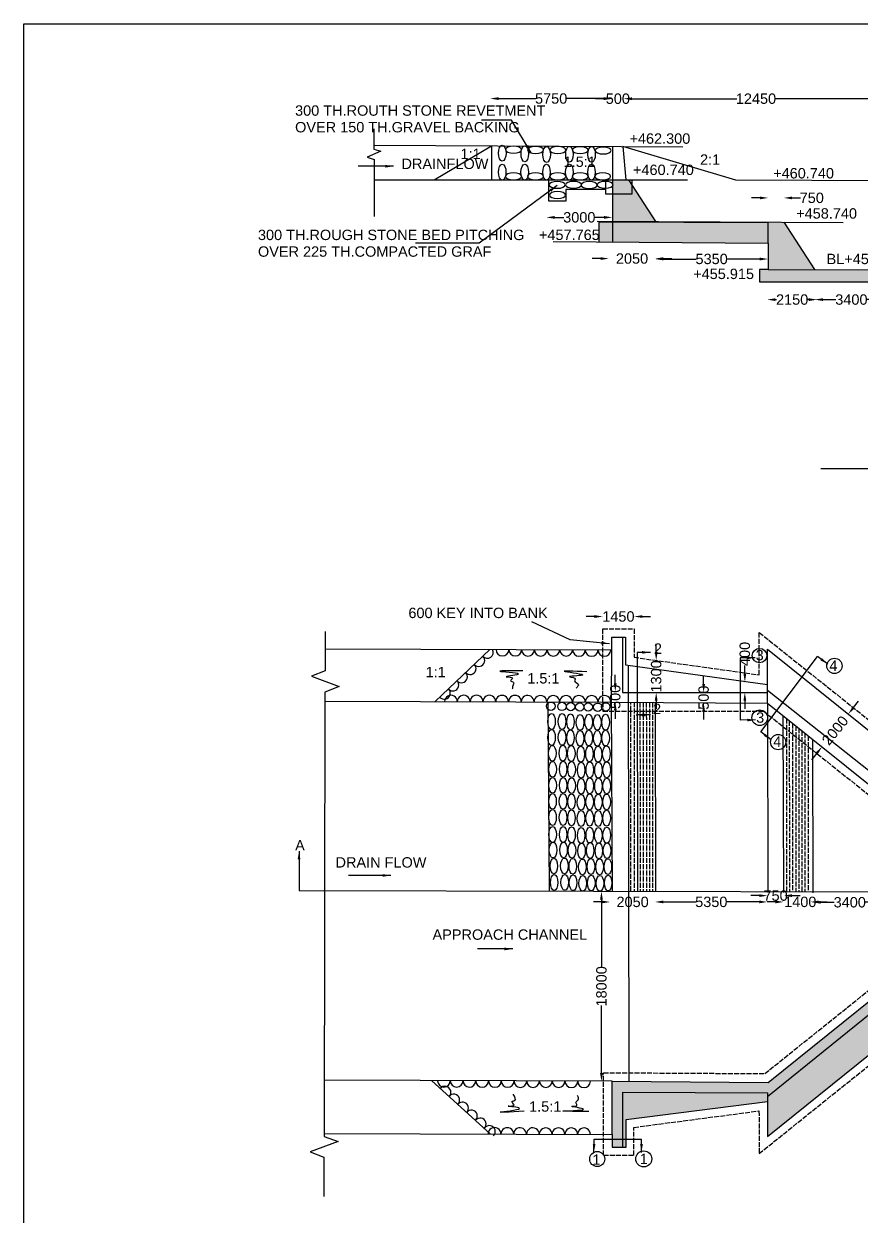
# Model space of a CAD drawing. Header units: millimetres. Extents: x 5124 to 11153714, y 2311 to 37856403.
# Drawn here: x 10987595 to 11027965, y 37798906 to 37856390 of the extents above; entities that cross this region are included whole.
import ezdxf

# ---------------------------------------------------------------- set-up
doc = ezdxf.new("R2010")
doc.units = ezdxf.units.MM
doc.header["$MEASUREMENT"] = 0
doc.linetypes.add('ACAD_ISO02W100', pattern=[15, 12, -3])
doc.layers.add('DIMENSION', color=50, linetype='Continuous')
doc.layers.add('TEXT', color=7, linetype='Continuous')
doc.styles.get("Standard").update_dxf_attribs({"font": 'arial.ttf', "height": 500})
doc.dimstyles.get("Standard").update_dxf_attribs({"dimtxt": 500, "dimasz": 400, "dimexe": 0.18, "dimexo": 0.0625, "dimgap": 0.09, "dimtad": 0, "dimdec": 0, "dimzin": 0, "dimdsep": 46, "dimtxsty": 'Standard', "dimcen": 0.09, "dimse1": 1, "dimse2": 1, "dimadec": 0, "dimazin": 0, "dimtfac": 1, "dimtdec": 0, "dimtofl": 0, "dimtmove": 0, "dimatfit": 3, "dimfxl": 0, "dimtolj": 1, "dimtzin": 0, "dimarcsym": 0})
pattern_1 = [(50, (0, 0), (537.945137, -47.064101), [56.25, -618.75]), (355, (0, 0), (-104.0635, 564.1441), [45, -495]), (100.4514, (44.83, -3.9), (433.882036, 517.0796565), [47.8051425, -525.856584]), (46.1842, (0, 150), (800.430786, -124.139261), [84.375, -928.125]), (96.6356, (66.7, 139.66), (700.997029, 730.588403), [71.707716, -788.78475]), (351.1842, (0, 150), (700.996459, 730.58895), [67.5, -742.5]), (21, (75, 112.5), (447.680289, -301.964168), [56.25, -618.75]), (326, (75, 112.5), (182.486499, 543.862534), [45, -495]), (71.4514, (112.3, 87.34), (630.1669714, 241.8978725), [47.8051425, -525.856584]), (37.5, (0, 0), (9.1198915, 249.6703904), [0, -489, 0, -502.5, 0, -496.875]), (7.5, (0, 0), (197.302153, 295.808784), [0, -286.5, 0, -477.75, 0, -189.375]), (327.5, (-167.25, 0), (400.3668271, -16.9161538), [0, -187.5, 0, -585, 0, -776.25]), (317.5, (-242.25, 0), (437.389627, 75.0787367), [0, -243.75, 0, -388.5, 0, -551.25])]

# ---------------------------------------------------------------- blocks, each defined once
blk = doc.blocks.new('*D4')
at = {"layer": 'Defpoints', "color": 0, "transparency": 16777216}
for p in [(11010083, 37852774), (11015955, 37852787), (11015955, 37852774)]:
    blk.add_point(p, dxfattribs=at)
at = {"layer": 'TEXT', "color": 0, "lineweight": -2, "transparency": 16777216}
for p, q in [((11010483, 37852787), (11012273, 37852787)), ((11015555, 37852787), (11013765, 37852787))]:
    blk.add_line(p, q, dxfattribs=at)
at = {"layer": 'TEXT', "color": 0, "transparency": 16777216}
for points in [[(11010483, 37852853), (11010483, 37852720), (11010083, 37852787)], [(11015555, 37852853), (11015555, 37852720), (11015955, 37852787)]]:
    blk.add_solid(points, dxfattribs=at)
at = {"layer": 'TEXT', "color": 0, "transparency": 16777216, "insert": (11013019, 37852787), "char_height": 500, "attachment_point": 5}
blk.add_mtext('\\A1;5750', dxfattribs=at)
blk = doc.blocks.new('*D5')
at = {"layer": 'Defpoints', "color": 0, "transparency": 16777216}
for p in [(11015955, 37852774), (11016513, 37852779), (11016513, 37852774)]:
    blk.add_point(p, dxfattribs=at)
at = {"layer": 'TEXT', "color": 0, "lineweight": -2, "transparency": 16777216}
for p, q in [((11015555, 37852779), (11015155, 37852779)), ((11016913, 37852779), (11017313, 37852779))]:
    blk.add_line(p, q, dxfattribs=at)
at = {"layer": 'TEXT', "color": 0, "transparency": 16777216}
for points in [[(11015555, 37852846), (11015555, 37852713), (11015955, 37852779)], [(11016913, 37852846), (11016913, 37852713), (11016513, 37852779)]]:
    blk.add_solid(points, dxfattribs=at)
at = {"layer": 'TEXT', "color": 0, "transparency": 16777216, "insert": (11016234, 37852779), "char_height": 500, "attachment_point": 5}
blk.add_mtext('\\A1;500', dxfattribs=at)
blk = doc.blocks.new('*D6')
at = {"layer": 'Defpoints', "color": 0, "transparency": 16777216}
for p in [(11016513, 37852779), (11029275, 37852779), (11029275, 37852779)]:
    blk.add_point(p, dxfattribs=at)
at = {"layer": 'TEXT', "color": 0, "lineweight": -2, "transparency": 16777216}
for p, q in [((11016913, 37852779), (11021977, 37852779)), ((11028875, 37852779), (11023810, 37852779))]:
    blk.add_line(p, q, dxfattribs=at)
at = {"layer": 'TEXT', "color": 0, "transparency": 16777216}
for points in [[(11016913, 37852846), (11016913, 37852713), (11016513, 37852779)], [(11028875, 37852846), (11028875, 37852713), (11029275, 37852779)]]:
    blk.add_solid(points, dxfattribs=at)
at = {"layer": 'TEXT', "color": 0, "transparency": 16777216, "insert": (11022894, 37852779), "char_height": 500, "attachment_point": 5}
blk.add_mtext('\\A1;12450', dxfattribs=at)
blk = doc.blocks.new('*D18')
at = {"layer": 'Defpoints', "color": 0, "transparency": 16777216}
for p in [(11012782, 37846869), (11015970, 37847059), (11015970, 37846869)]:
    blk.add_point(p, dxfattribs=at)
at = {"layer": 'TEXT', "color": 0, "lineweight": -2, "transparency": 16777216}
for p, q in [((11013182, 37847059), (11013631, 37847059)), ((11015570, 37847059), (11015122, 37847059))]:
    blk.add_line(p, q, dxfattribs=at)
at = {"layer": 'TEXT', "color": 0, "transparency": 16777216}
for points in [[(11013182, 37847125), (11013182, 37846992), (11012782, 37847059)], [(11015570, 37847125), (11015570, 37846992), (11015970, 37847059)]]:
    blk.add_solid(points, dxfattribs=at)
at = {"layer": 'TEXT', "color": 0, "transparency": 16777216, "insert": (11014376, 37847059), "char_height": 500, "attachment_point": 5}
blk.add_mtext('\\A1;3000', dxfattribs=at)
blk = doc.blocks.new('*D19')
at = {"layer": 'Defpoints', "color": 0, "transparency": 16777216}
for p in [(11015803, 37845073), (11018033, 37845073), (11018033, 37845073)]:
    blk.add_point(p, dxfattribs=at)
at = {"layer": 'TEXT', "color": 0, "lineweight": -2, "transparency": 16777216}
for p, q in [((11015403, 37845073), (11015003, 37845073)), ((11018433, 37845073), (11018833, 37845073))]:
    blk.add_line(p, q, dxfattribs=at)
at = {"layer": 'TEXT', "color": 0, "transparency": 16777216}
for points in [[(11015403, 37845139), (11015403, 37845006), (11015803, 37845073)], [(11018433, 37845139), (11018433, 37845006), (11018033, 37845073)]]:
    blk.add_solid(points, dxfattribs=at)
at = {"layer": 'TEXT', "color": 0, "transparency": 16777216, "insert": (11016918, 37845073), "char_height": 500, "attachment_point": 5}
blk.add_mtext('\\A1;2050', dxfattribs=at)
blk = doc.blocks.new('*D20')
at = {"layer": 'Defpoints', "color": 0, "transparency": 16777216}
for p in [(11018033, 37845073), (11023478, 37845073), (11023478, 37845052)]:
    blk.add_point(p, dxfattribs=at)
at = {"layer": 'TEXT', "color": 0, "lineweight": -2, "transparency": 16777216}
for p, q in [((11018433, 37845052), (11020010, 37845052)), ((11023078, 37845052), (11021501, 37845052))]:
    blk.add_line(p, q, dxfattribs=at)
at = {"layer": 'TEXT', "color": 0, "transparency": 16777216}
for points in [[(11018433, 37845119), (11018433, 37844985), (11018033, 37845052)], [(11023078, 37845119), (11023078, 37844985), (11023478, 37845052)]]:
    blk.add_solid(points, dxfattribs=at)
at = {"layer": 'TEXT', "color": 0, "transparency": 16777216, "insert": (11020756, 37845052), "char_height": 500, "attachment_point": 5}
blk.add_mtext('\\A1;5350', dxfattribs=at)
blk = doc.blocks.new('*D21')
at = {"layer": 'Defpoints', "color": 0, "transparency": 16777216}
for p in [(11023435, 37843946), (11025842, 37843946), (11025842, 37843094)]:
    blk.add_point(p, dxfattribs=at)
at = {"layer": 'TEXT', "color": 0, "lineweight": -2, "transparency": 16777216}
for p, q in [((11023835, 37843094), (11023888, 37843094)), ((11025442, 37843094), (11025388, 37843094))]:
    blk.add_line(p, q, dxfattribs=at)
at = {"layer": 'TEXT', "color": 0, "transparency": 16777216}
for points in [[(11023835, 37843161), (11023835, 37843027), (11023435, 37843094)], [(11025442, 37843161), (11025442, 37843027), (11025842, 37843094)]]:
    blk.add_solid(points, dxfattribs=at)
at = {"layer": 'TEXT', "color": 0, "transparency": 16777216, "insert": (11024638, 37843094), "char_height": 500, "attachment_point": 5}
blk.add_mtext('\\A1;2150', dxfattribs=at)
blk = doc.blocks.new('*D22')
at = {"layer": 'Defpoints', "color": 0, "transparency": 16777216}
for p in [(11025729, 37843113), (11029258, 37843113), (11029258, 37843095)]:
    blk.add_point(p, dxfattribs=at)
at = {"layer": 'TEXT', "color": 0, "lineweight": -2, "transparency": 16777216}
for p, q in [((11026129, 37843095), (11026748, 37843095)), ((11028858, 37843095), (11028240, 37843095))]:
    blk.add_line(p, q, dxfattribs=at)
at = {"layer": 'TEXT', "color": 0, "transparency": 16777216}
for points in [[(11026129, 37843161), (11026129, 37843028), (11025729, 37843095)], [(11028858, 37843161), (11028858, 37843028), (11029258, 37843095)]]:
    blk.add_solid(points, dxfattribs=at)
at = {"layer": 'TEXT', "color": 0, "transparency": 16777216, "insert": (11027494, 37843095), "char_height": 500, "attachment_point": 5}
blk.add_mtext('\\A1;3400', dxfattribs=at)
blk = doc.blocks.new('*D32')
at = {"layer": 'Defpoints', "color": 0, "transparency": 16777216}
for p in [(11024235, 37847998), (11023483, 37846828), (11024235, 37846825)]:
    blk.add_point(p, dxfattribs=at)
at = {"layer": 'TEXT', "color": 0, "lineweight": -2, "transparency": 16777216}
for p, q in [((11023083, 37847998), (11022683, 37847998)), ((11024635, 37847998), (11025035, 37847998))]:
    blk.add_line(p, q, dxfattribs=at)
at = {"layer": 'TEXT', "color": 0, "transparency": 16777216}
for points in [[(11023083, 37848065), (11023083, 37847932), (11023483, 37847998)], [(11024635, 37848065), (11024635, 37847932), (11024235, 37847998)]]:
    blk.add_solid(points, dxfattribs=at)
at = {"layer": 'TEXT', "color": 0, "transparency": 16777216, "insert": (11025584, 37847998), "char_height": 500, "attachment_point": 5}
blk.add_mtext('\\A1;750', dxfattribs=at)
blk = doc.blocks.new('*D33')
at = {"layer": 'Defpoints', "color": 0, "transparency": 16777216}
for p in [(11017014, 37827815), (11015508, 37827215), (11017014, 37827215)]:
    blk.add_point(p, dxfattribs=at)
at = {"layer": 'TEXT', "color": 0, "lineweight": -2, "transparency": 16777216}
for p, q in [((11015108, 37827815), (11014708, 37827815)), ((11017414, 37827815), (11017814, 37827815))]:
    blk.add_line(p, q, dxfattribs=at)
at = {"layer": 'TEXT', "color": 0, "transparency": 16777216}
for points in [[(11015108, 37827882), (11015108, 37827749), (11015508, 37827815)], [(11017414, 37827882), (11017414, 37827749), (11017014, 37827815)]]:
    blk.add_solid(points, dxfattribs=at)
at = {"layer": 'TEXT', "color": 0, "transparency": 16777216, "insert": (11016261, 37827815), "char_height": 500, "attachment_point": 5}
blk.add_mtext('\\A1;1450', dxfattribs=at)
blk = doc.blocks.new('*D34')
at = {"layer": 'Defpoints', "color": 0, "transparency": 16777216}
for p in [(11018083, 37825698), (11018105, 37825698), (11018072, 37824158)]:
    blk.add_point(p, dxfattribs=at)
at = {"layer": 'TEXT', "color": 0, "lineweight": -2, "transparency": 16777216}
for p, q in [((11018083, 37826098), (11018083, 37826498)), ((11018083, 37823758), (11018083, 37823358))]:
    blk.add_line(p, q, dxfattribs=at)
at = {"layer": 'TEXT', "color": 0, "transparency": 16777216}
for points in [[(11018016, 37826098), (11018149, 37826098), (11018083, 37825698)], [(11018016, 37823758), (11018149, 37823758), (11018083, 37824158)]]:
    blk.add_solid(points, dxfattribs=at)
at = {"layer": 'TEXT', "color": 0, "transparency": 16777216, "insert": (11018083, 37824928), "char_height": 500, "attachment_point": 5, "rotation": 90}
blk.add_mtext('\\A1;1300', dxfattribs=at)
blk = doc.blocks.new('*D35')
at = {"layer": 'Defpoints', "color": 0, "transparency": 16777216}
for p in [(11020371, 37824158), (11021638, 37824158), (11021638, 37823646)]:
    blk.add_point(p, dxfattribs=at)
at = {"layer": 'TEXT', "color": 0, "lineweight": -2, "transparency": 16777216}
for p, q in [((11020371, 37824558), (11020371, 37824958)), ((11020371, 37823246), (11020371, 37822846))]:
    blk.add_line(p, q, dxfattribs=at)
at = {"layer": 'TEXT', "color": 0, "transparency": 16777216}
for points in [[(11020304, 37824558), (11020438, 37824558), (11020371, 37824158)], [(11020304, 37823246), (11020438, 37823246), (11020371, 37823646)]]:
    blk.add_solid(points, dxfattribs=at)
at = {"layer": 'TEXT', "color": 0, "transparency": 16777216, "insert": (11020371, 37823902), "char_height": 500, "attachment_point": 5, "rotation": 90}
blk.add_mtext('\\A1;500', dxfattribs=at)
blk = doc.blocks.new('*D36')
at = {"layer": 'Defpoints', "color": 0, "transparency": 16777216}
for p in [(11022357, 37824650), (11022649, 37824650), (11022667, 37824158)]:
    blk.add_point(p, dxfattribs=at)
at = {"layer": 'TEXT', "color": 0, "lineweight": -2, "transparency": 16777216}
for p, q in [((11022357, 37825050), (11022357, 37825450)), ((11022357, 37823758), (11022357, 37823358))]:
    blk.add_line(p, q, dxfattribs=at)
at = {"layer": 'TEXT', "color": 0, "transparency": 16777216}
for points in [[(11022291, 37825050), (11022424, 37825050), (11022357, 37824650)], [(11022291, 37823758), (11022424, 37823758), (11022357, 37824158)]]:
    blk.add_solid(points, dxfattribs=at)
at = {"layer": 'TEXT', "color": 0, "transparency": 16777216, "insert": (11022357, 37826012), "char_height": 500, "attachment_point": 5, "rotation": 90}
blk.add_mtext('\\A1;400', dxfattribs=at)
blk = doc.blocks.new('*D38')
at = {"layer": 'Defpoints', "color": 0, "transparency": 16777216}
for p in [(11018032, 37814054), (11015861, 37814038), (11018032, 37814038)]:
    blk.add_point(p, dxfattribs=at)
at = {"layer": 'TEXT', "color": 0, "lineweight": -2, "transparency": 16777216}
for p, q in [((11015461, 37814054), (11015061, 37814054)), ((11018432, 37814054), (11018832, 37814054))]:
    blk.add_line(p, q, dxfattribs=at)
at = {"layer": 'TEXT', "color": 0, "transparency": 16777216}
for points in [[(11015461, 37814121), (11015461, 37813988), (11015861, 37814054)], [(11018432, 37814121), (11018432, 37813988), (11018032, 37814054)]]:
    blk.add_solid(points, dxfattribs=at)
at = {"layer": 'TEXT', "color": 0, "transparency": 16777216, "insert": (11016946, 37814054), "char_height": 500, "attachment_point": 5}
blk.add_mtext('\\A1;2050', dxfattribs=at)
blk = doc.blocks.new('*D39')
at = {"layer": 'Defpoints', "color": 0, "transparency": 16777216}
for p in [(11018032, 37814054), (11023448, 37814055), (11023448, 37814054)]:
    blk.add_point(p, dxfattribs=at)
at = {"layer": 'TEXT', "color": 0, "lineweight": -2, "transparency": 16777216}
for p, q in [((11018432, 37814055), (11019994, 37814055)), ((11023048, 37814055), (11021486, 37814055))]:
    blk.add_line(p, q, dxfattribs=at)
at = {"layer": 'TEXT', "color": 0, "transparency": 16777216}
for points in [[(11018432, 37814122), (11018432, 37813988), (11018032, 37814055)], [(11023048, 37814122), (11023048, 37813988), (11023448, 37814055)]]:
    blk.add_solid(points, dxfattribs=at)
at = {"layer": 'TEXT', "color": 0, "transparency": 16777216, "insert": (11020740, 37814055), "char_height": 500, "attachment_point": 5}
blk.add_mtext('\\A1;5350', dxfattribs=at)
blk = doc.blocks.new('*D40')
at = {"layer": 'Defpoints', "color": 0, "transparency": 16777216}
for p in [(11023448, 37814054), (11024230, 37814359), (11024230, 37814054)]:
    blk.add_point(p, dxfattribs=at)
at = {"layer": 'TEXT', "color": 0, "lineweight": -2, "transparency": 16777216}
for p, q in [((11023048, 37814359), (11022648, 37814359)), ((11024630, 37814359), (11025030, 37814359))]:
    blk.add_line(p, q, dxfattribs=at)
at = {"layer": 'TEXT', "color": 0, "transparency": 16777216}
for points in [[(11023048, 37814426), (11023048, 37814292), (11023448, 37814359)], [(11024630, 37814426), (11024630, 37814292), (11024230, 37814359)]]:
    blk.add_solid(points, dxfattribs=at)
at = {"layer": 'TEXT', "color": 0, "transparency": 16777216, "insert": (11023839, 37814359), "char_height": 500, "attachment_point": 5}
blk.add_mtext('\\A1;750', dxfattribs=at)
blk = doc.blocks.new('*D41')
at = {"layer": 'Defpoints', "color": 0, "transparency": 16777216}
for p in [(11024230, 37814055), (11025523, 37814055), (11025523, 37814055)]:
    blk.add_point(p, dxfattribs=at)
at = {"layer": 'TEXT', "color": 0, "lineweight": -2, "transparency": 16777216}
for p, q in [((11023830, 37814055), (11023430, 37814055)), ((11025923, 37814055), (11026323, 37814055))]:
    blk.add_line(p, q, dxfattribs=at)
at = {"layer": 'TEXT', "color": 0, "transparency": 16777216}
for points in [[(11023830, 37814122), (11023830, 37813988), (11024230, 37814055)], [(11025923, 37814122), (11025923, 37813988), (11025523, 37814055)]]:
    blk.add_solid(points, dxfattribs=at)
at = {"layer": 'TEXT', "color": 0, "transparency": 16777216, "insert": (11025030, 37814055), "char_height": 500, "attachment_point": 5}
blk.add_mtext('\\A1;1400', dxfattribs=at)
blk = doc.blocks.new('*D42')
at = {"layer": 'Defpoints', "color": 0, "transparency": 16777216}
for p in [(11025618, 37814039), (11029213, 37814043), (11029213, 37814037)]:
    blk.add_point(p, dxfattribs=at)
at = {"layer": 'TEXT', "color": 0, "lineweight": -2, "transparency": 16777216}
for p, q in [((11026018, 37814037), (11026670, 37814037)), ((11028813, 37814037), (11028161, 37814037))]:
    blk.add_line(p, q, dxfattribs=at)
at = {"layer": 'TEXT', "color": 0, "transparency": 16777216}
for points in [[(11026018, 37814104), (11026018, 37813970), (11025618, 37814037)], [(11028813, 37814104), (11028813, 37813970), (11029213, 37814037)]]:
    blk.add_solid(points, dxfattribs=at)
at = {"layer": 'TEXT', "color": 0, "transparency": 16777216, "insert": (11027415, 37814037), "char_height": 500, "attachment_point": 5}
blk.add_mtext('\\A1;3400', dxfattribs=at)
blk = doc.blocks.new('*D43')
at = {"layer": 'Defpoints', "color": 0, "transparency": 16777216}
for p in [(11016769, 37814569), (11015444, 37805401), (11016708, 37805401)]:
    blk.add_point(p, dxfattribs=at)
at = {"layer": 'TEXT', "color": 0, "lineweight": -2, "transparency": 16777216}
for p, q in [((11015444, 37814169), (11015444, 37810901)), ((11015444, 37805801), (11015444, 37809068))]:
    blk.add_line(p, q, dxfattribs=at)
at = {"layer": 'TEXT', "color": 0, "transparency": 16777216}
for points in [[(11015377, 37814169), (11015510, 37814169), (11015444, 37814569)], [(11015377, 37805801), (11015510, 37805801), (11015444, 37805401)]]:
    blk.add_solid(points, dxfattribs=at)
at = {"layer": 'TEXT', "color": 0, "transparency": 16777216, "insert": (11015444, 37809985), "char_height": 500, "attachment_point": 5, "rotation": 90}
blk.add_mtext('\\A1;18000', dxfattribs=at)
blk = doc.blocks.new('*D111')
at = {"layer": 'Defpoints', "color": 0, "transparency": 16777216}
for p in [(11027343, 37823110), (11027355, 37823101), (11026089, 37821524)]:
    blk.add_point(p, dxfattribs=at)
at = {"layer": 'TEXT', "color": 0, "lineweight": -2, "transparency": 16777216}
for p, q in [((11027594, 37823422), (11027844, 37823734)), ((11025826, 37821222), (11025576, 37820910))]:
    blk.add_line(p, q, dxfattribs=at)
at = {"layer": 'TEXT', "color": 0, "transparency": 16777216}
for points in [[(11027542, 37823464), (11027646, 37823380), (11027343, 37823110)], [(11025774, 37821264), (11025878, 37821180), (11026077, 37821534)]]:
    blk.add_solid(points, dxfattribs=at)
at = {"layer": 'TEXT', "color": 0, "transparency": 16777216, "insert": (11026710, 37822322), "char_height": 500, "attachment_point": 5, "rotation": 51.21971}
blk.add_mtext('\\A1;2000', dxfattribs=at)
blk = doc.blocks.new('*D121')
at = {"layer": 'Defpoints', "color": 0, "transparency": 16777216}
for p in [(11016111, 37824198), (11017378, 37824198), (11017378, 37823686)]:
    blk.add_point(p, dxfattribs=at)
at = {"layer": 'TEXT', "color": 0, "lineweight": -2, "transparency": 16777216}
for p, q in [((11016111, 37824598), (11016111, 37824998)), ((11016111, 37823286), (11016111, 37822886))]:
    blk.add_line(p, q, dxfattribs=at)
at = {"layer": 'TEXT', "color": 0, "transparency": 16777216}
for points in [[(11016044, 37824598), (11016178, 37824598), (11016111, 37824198)], [(11016044, 37823286), (11016178, 37823286), (11016111, 37823686)]]:
    blk.add_solid(points, dxfattribs=at)
at = {"layer": 'TEXT', "color": 0, "transparency": 16777216, "insert": (11016111, 37823942), "char_height": 500, "attachment_point": 5, "rotation": 90}
blk.add_mtext('\\A1;500', dxfattribs=at)

msp = doc.modelspace()

# ---------------------------------------------------------------- hatches: boundary and pattern name
at = {"layer": 'DIMENSION'}
h = msp.add_hatch(dxfattribs=at)
h.set_pattern_fill('AR-CONC', color=0, scale=75, style=0)
h.set_pattern_definition(pattern_1)
edge = h.paths.add_edge_path()
edge.add_line((11016923.2, 37848603.8), (11016748.9, 37848872.3))
edge.add_line((11016748.9, 37848872.3), (11015970.4, 37848872.4))
edge.add_line((11015970.4, 37848872.4), (11015970.4, 37848702.8))
edge.add_ellipse((11015626.6, 37848629), major_axis=(383.9, 0), ratio=0.4316396, start_angle=-26.435955, end_angle=26.435955, ccw=False)
edge.add_line((11015970.4, 37848555.2), (11015970.4, 37848189.6))
edge.add_line((11015970.4, 37848189.6), (11016923.2, 37848189.6))
edge.add_line((11016923.2, 37848189.6), (11016923.2, 37848603.8))
h.paths.add_polyline_path([(11016923.2, 37848603.8), (11016923.2, 37848189.6), (11015970.4, 37848189.6), (11015970.4, 37846866.2), (11018057.6, 37846855.7)])
h.paths.add_polyline_path([(11023483.1, 37846809.2), (11015970.4, 37846835.6), (11015970.4, 37845879.7), (11023478.1, 37845821.4)])
h.paths.add_polyline_path([(11015970.4, 37846835.6), (11015331.2, 37846837.9), (11015331.2, 37845884.6), (11015970.4, 37845879.7)])
h.paths.add_polyline_path([(11024234.7, 37846824.7), (11023483.2, 37846828.5), (11023478.1, 37845821.4), (11023478.1, 37844554.1), (11025718, 37844552.9)])
h.paths.add_polyline_path([(11029244.9, 37844551), (11023478.1, 37844554.1), (11023067.5, 37844554.1), (11023067.5, 37843945.6), (11029244.9, 37843945.6)])
h = msp.add_hatch(dxfattribs=at)
h.set_pattern_fill('AR-CONC', color=0, scale=75, style=0)
h.set_pattern_definition(pattern_1)
h.paths.add_polyline_path([(11029464.1, 37809533), (11029218.7, 37809533), (11029218.2, 37809973.6), (11023475.3, 37805355.7), (11015960.8, 37805406.3), (11015960.8, 37802847.5), (11015960.8, 37802229.4), (11016467.7, 37802229.4), (11016467.7, 37804891.4), (11023457.4, 37804844.3), (11023457.4, 37804680)])
h.paths.add_polyline_path([(11023457.4, 37804434.7), (11023457.4, 37804844.3), (11016467.7, 37804891.4), (11016467.7, 37802229.4), (11016628.4, 37802229.4), (11016628.4, 37803561.9)], flags=17)
h.paths.add_polyline_path([(11030297.8, 37808257.1), (11031065.9, 37808257.1), (11031065.9, 37809533.3), (11029464.1, 37809533), (11023457.4, 37804680), (11023457.4, 37804434.7), (11023457.4, 37802740.8)])

# ---------------------------------------------------------------- linework, layer by layer
at = {"layer": 'DIMENSION', "color": 0}
msp.add_lwpolyline([(10987594.9, 37856390.1), (11153694.4, 37856390.1), (11153694.4, 37739464.4), (10987594.9, 37739464.4)], close=True, dxfattribs=at)
for points in [[(11004476.3, 37851330.1), (11004476.3, 37850354.3), (11004810.6, 37850250.2), (11004142.2, 37849970), (11004478.1, 37849857.5), (11004478.1, 37847105.2)], [(11004476.3, 37850533.6), (11019359.7, 37850465.5)], [(11007371.3, 37848872.7), (11010144.1, 37850507.6), (11010144, 37848872.6)], [(11015970.4, 37850481), (11015970.4, 37845859.1)], [(11023478.1, 37845821.4), (11023478.1, 37844554.1), (11023067.5, 37844554.1), (11023067.5, 37843945.6), (11029244.9, 37843945.6), (11029244.9, 37848829), (11021924.5, 37848855.5), (11016477.7, 37850478.7), (11016625.2, 37848872.3)], [(11004478.1, 37848872.8), (11019588.1, 37848872.2)], [(11015635, 37848406.2), (11013732, 37848406.2), (11013732, 37847836), (11012901.9, 37847836), (11012901.9, 37848872.5)], [(11015635, 37848872.4), (11015635, 37848189.6), (11016923.2, 37848189.6), (11016923.2, 37848872.3)], [(11016748.9, 37848872.3), (11018057.6, 37846855.7)], [(11013109.6, 37845901.9), (11023478.1, 37845821.4), (11023483.2, 37846828.5)], [(11015235.7, 37846869.9), (11027101.6, 37846810.3)], [(11015331.2, 37845884.6), (11015331.2, 37846837.9), (11023483.1, 37846809.2)], [(11024234.7, 37846824.7), (11025718, 37844552.9)], [(11023478.1, 37844554.1), (11101874.6, 37844512), (11101869.7, 37843866.7), (11101869.7, 37843051.3), (11101419.5, 37843051.3), (11101282.6, 37843767.5), (11088034, 37843811.5), (11088034, 37844144.6), (11029244.9, 37844144.6)], [(11087537.6, 37809542.8), (11087487, 37834944.9), (11069596.3, 37834965.1), (11069287.8, 37835665.7), (11068768.8, 37834292.5), (11068505.9, 37834975.6), (11045067.5, 37834943.8), (11044797.9, 37835630), (11044284.5, 37834246.2), (11044026.2, 37834946.2), (11037099.4, 37834931.5), (11036843.4, 37835634.7), (11036335.4, 37834262.9), (11036070.5, 37834947.2), (11031299.6, 37834923.2), (11031023.3, 37835622.9), (11030508.4, 37834247.5), (11030263.7, 37834934.5), (11026024.9, 37834938.9)], [(11002119, 37827101.4), (11002119, 37825203.1), (11001459.8, 37824936.6), (11002804, 37824435.5), (11002109.4, 37824170.4), (11002071.7, 37802751), (11002751.1, 37802510.6), (11001392.3, 37802001.4), (11002064.8, 37801750.2), (11002064.8, 37799860.1)], [(11015939.7, 37826202.8), (11015943.3, 37826821.4), (11016608.7, 37826821.4), (11016608.7, 37825494.2), (11023449.9, 37824538.5), (11023449.9, 37826238.6), (11030292.3, 37820741), (11031048.8, 37820741), (11031048.8, 37819336.2)], [(11016451.1, 37826821.4), (11016451.1, 37824158), (11023449.9, 37824158), (11023449.9, 37824538.5)], [(11002108.7, 37823739), (11015924.9, 37823685.2), (11015939.7, 37826202.8)], [(11002119, 37826256.2), (11015939.7, 37826202.8)], [(11010063.4, 37826225.5), (11007424.7, 37823718.3)], [(11016783.2, 37805400.8), (11016752.8, 37825474)], [(11015924.9, 37823685.2), (11023449.9, 37823633.1), (11023449.9, 37824158)], [(11023449.9, 37824266.3), (11029714.5, 37819294.5)], [(11012854.9, 37823697.2), (11012924.4, 37814600.3)], [(11015981.9, 37814557.2), (11015924.9, 37823685.2)], [(11018027.4, 37823670.7), (11018054.8, 37814536.4)], [(11023449.9, 37823633.1), (11029205.3, 37819033.3)], [(11023449.9, 37823633.1), (11023471.2, 37814508.7)], [(11024192, 37823040), (11024224.1, 37814513.6)], [(11025622.9, 37821896.5), (11025640.3, 37814490.9)], [(11015960.8, 37805406.3), (11023475.3, 37805355.7), (11029228.9, 37809982.2)], [(11015960.8, 37802847.5), (11015960.8, 37802229.4), (11016628.4, 37802229.4), (11016628.4, 37803561.9), (11023457.4, 37804434.7), (11023457.4, 37802740.8), (11030297.8, 37808257.1), (11031065.9, 37808257.1), (11031065.9, 37809683.5)], [(11023457.4, 37804680), (11029652.5, 37809685.2)], [(11002071.9, 37802893.2), (11015960.8, 37802847.5), (11015960.8, 37805406.3), (11002076.5, 37805460.5)], [(11007250.7, 37805440.3), (11010102.3, 37802866.8)], [(11016467.7, 37802229.4), (11016467.7, 37804891.4), (11023457.4, 37804844.3), (11023457.4, 37804434.7)]]:
    msp.add_lwpolyline(points, dxfattribs=at)
at = {"layer": 'DIMENSION', "color": 0, "linetype": 'ACAD_ISO02W100', "ltscale": 20}
for points in [[(11015508.3, 37823686.8), (11015508.3, 37827215.2), (11017014.5, 37827215.2), (11017014.5, 37825851), (11023052.7, 37825002.8), (11023052.7, 37827045.2), (11030450.8, 37821134.9), (11031458.2, 37821134.9), (11031458.2, 37819330.3)], [(11015508.3, 37823686.8), (11015508.3, 37823252.1), (11023269.2, 37823252.1), (11029208.2, 37818518.7)], [(11016853.7, 37814568.6), (11016858.3, 37823678.8)], [(11017020.6, 37823677.6), (11017027.2, 37814567.9)], [(11017300.6, 37823675.7), (11017307.3, 37814566)], [(11017452.4, 37823674.6), (11017459, 37814564.9)], [(11017607.2, 37823673.6), (11017613.9, 37814563.9)], [(11017758.9, 37823672.5), (11017765.6, 37814562.8)], [(11017904, 37823671.5), (11017910.7, 37814561.8)], [(11024360.3, 37822901.1), (11024366.4, 37814554)], [(11024500.1, 37822789.3), (11024506.1, 37814553.8)], [(11024656.5, 37822664.4), (11024662.4, 37814553.5)], [(11024811.5, 37822540.5), (11024817.3, 37814553.2)], [(11024956.9, 37822424.3), (11024962.7, 37814552.9)], [(11025103.7, 37822307), (11025109.4, 37814552.6)], [(11025252.2, 37822188.2), (11025257.8, 37814552.3)], [(11025406.8, 37822064.6), (11025412.3, 37814552)], [(11015545.1, 37801839.2), (11015540.4, 37805821.7), (11023319.1, 37805778.7), (11029232.1, 37810517.8)], [(11015545.1, 37801839.2), (11017011.6, 37801839.2), (11017011.6, 37803186.8), (11023039.9, 37803979.8), (11023044.6, 37801922.1), (11030452.8, 37807864.2), (11031475.9, 37807864.2), (11031475.9, 37809676)]]:
    msp.add_lwpolyline(points, dxfattribs=at)
at = {"layer": 'DIMENSION', "color": 0}
for centre in [(11013003.3, 37823489.3), (11013534.4, 37823481.3), (11013961.5, 37823470.2), (11014395.8, 37823451.7), (11014804.2, 37823455.4), (11015264.5, 37823440.5), (11015650.6, 37823459)]:
    msp.add_circle(centre, 201, dxfattribs=at)
for centre, radius, start, end in [((11009943.7, 37826091.1), 286.8, 220.552627, 27.805237), ((11010672.9, 37826223.1), 307, 179.778644, 359.778644), ((11011286.9, 37826220.7), 307, 179.778644, 359.778644), ((11011901, 37826218.4), 307, 179.778644, 359.778644), ((11012515.1, 37826216), 307, 179.778644, 359.778644), ((11013129.2, 37826213.6), 307, 179.778644, 359.778644), ((11013743.2, 37826212.4), 307, 180, 359.557289), ((11014357.3, 37826211.2), 307, 180.221359, 359.33593), ((11014971.3, 37826206.5), 307, 179.778644, 359.778644), ((11015585.4, 37826205.3), 307, 180, 359.557289), ((11009527.5, 37825697.3), 286.8, 220.786783, 46.283727), ((11008696.6, 37824907.9), 286.8, 220.786783, 46.283727), ((11009112, 37825302.6), 286.8, 220.786783, 46.283727), ((11008281.2, 37824513.2), 286.8, 220.786783, 46.283727), ((11007865.8, 37824118.5), 286.8, 220.786783, 46.283727), ((11008186.4, 37823715.4), 308.4, 359.776753, 179.776753), ((11008803.2, 37823715.4), 308.4, 359.330255, 180.223251), ((11009419.9, 37823711.8), 308.4, 359.553505, 180), ((11010036.7, 37823711.8), 308.4, 359.106997, 180.446508), ((11010653.5, 37823707), 308.4, 359.553505, 180), ((11011270.3, 37823707), 308.4, 359.106997, 180.446508), ((11011887, 37823702.1), 308.4, 359.553505, 180), ((11012503.8, 37823699.7), 308.4, 359.553505, 180), ((11013120.6, 37823699.7), 308.4, 359.106997, 180.446508), ((11013737.3, 37823694.9), 308.4, 359.553505, 180), ((11014354.1, 37823692.5), 308.4, 359.553505, 180), ((11014970.9, 37823692.5), 308.4, 359.106997, 180.446508), ((11015587.6, 37823692.5), 308.4, 358.660448, 180.893057), ((11007850.7, 37805434.1), 307, 179.778644, 359.778644), ((11008464.7, 37805432.9), 307, 179.778644, 359.778644), ((11009078.8, 37805431.7), 307, 179.778644, 359.778644), ((11009692.9, 37805430.6), 307, 179.778644, 359.778644), ((11010306.9, 37805428.2), 307, 179.778644, 359.778644), ((11007899.4, 37804880.9), 286.8, 314.254832, 141.789392), ((11010921, 37805425.8), 307, 179.778644, 359.778644), ((11011535.1, 37805423.4), 307, 179.778644, 359.778644), ((11012149.1, 37805421.1), 307, 179.778644, 359.778644), ((11012763.2, 37805419.9), 307, 180, 359.557289), ((11013377.3, 37805418.7), 307, 180.221359, 359.33593), ((11013991.3, 37805413.9), 307, 179.778644, 359.778644), ((11014605.4, 37805412.8), 307, 180, 359.557289), ((11008320.8, 37804499.4), 286.8, 314.254832, 141.789392), ((11008746.3, 37804116.5), 286.8, 314.254832, 141.789392), ((11009171.9, 37803733.7), 286.8, 314.254832, 141.789392), ((11009597.4, 37803350.8), 286.8, 314.254832, 141.789392), ((11010037.8, 37802983.6), 286.8, 314.254832, 141.789392), ((11010287.3, 37802865.4), 308.4, 359.106997, 180.446508), ((11010904, 37802860.6), 308.4, 359.553505, 180), ((11011520.8, 37802858.2), 308.4, 359.553505, 180), ((11012137.6, 37802858.2), 308.4, 359.106997, 180.446508), ((11012754.3, 37802853.4), 308.4, 359.553505, 180), ((11013371.1, 37802851), 308.4, 359.553505, 180), ((11013987.9, 37802851), 308.4, 359.106997, 180.446508), ((11014604.7, 37802851), 308.4, 358.660448, 180.893057)]:
    msp.add_arc(centre, radius, start, end, dxfattribs=at)
for centre in [(11010663.6, 37850152.9), (11011746.9, 37850120.3), (11012798.1, 37850092.5), (11013900.9, 37850101.8), (11014966.6, 37850097.1), (11010659.5, 37849240.9), (11011742.7, 37849240.9), (11012794, 37849240.9), (11013896.8, 37849240.9), (11014962.4, 37849240.9), (11013038, 37822755.6), (11013545.8, 37822758.1), (11013950.5, 37822741.7), (11014413.7, 37822711), (11014827.9, 37822729.4), (11015245.3, 37822714.1), (11015643.9, 37822726.3), (11013038, 37821986.5), (11013545.8, 37821989), (11013950.5, 37821972.6), (11014413.7, 37821941.9), (11014827.9, 37821960.3), (11015245.3, 37821945), (11015643.9, 37821957.2), (11013075.8, 37821222.8), (11013583.5, 37821225.3), (11013988.3, 37821208.9), (11014451.4, 37821178.2), (11014865.7, 37821196.7), (11015283, 37821181.3), (11015681.6, 37821193.6), (11013091.2, 37820451.2), (11013599, 37820453.7), (11014003.7, 37820437.3), (11014466.8, 37820406.6), (11014881.1, 37820425), (11015298.4, 37820409.7), (11015697, 37820421.9), (11013091.2, 37819675.4), (11013599, 37819677.9), (11014003.7, 37819661.5), (11014466.8, 37819630.8), (11014881.1, 37819649.3), (11015298.4, 37819633.9), (11015697, 37819646.2), (11013085.7, 37818904.7), (11013593.5, 37818907.2), (11013998.2, 37818890.7), (11014461.4, 37818860.1), (11014875.6, 37818878.5), (11015292.9, 37818863.2), (11015691.6, 37818875.4), (11013085.7, 37818123.3), (11013593.5, 37818125.7), (11013998.2, 37818109.3), (11014461.4, 37818078.6), (11014875.6, 37818097.1), (11015292.9, 37818081.8), (11015691.6, 37818094), (11013090.6, 37817305.1), (11013598.4, 37817307.6), (11014003.1, 37817291.2), (11014466.2, 37817260.5), (11014880.5, 37817279), (11015297.8, 37817263.6), (11015696.4, 37817275.9), (11013109.6, 37816557.2), (11013617.4, 37816559.7), (11014022.1, 37816543.3), (11014485.3, 37816512.6), (11014899.6, 37816531.1), (11015316.9, 37816515.7), (11015715.5, 37816528), (11013148.6, 37815787.5), (11013656.4, 37815790), (11014061.1, 37815773.6), (11014524.3, 37815742.9), (11014938.5, 37815761.4), (11015355.8, 37815746), (11015754.5, 37815758.3), (11013163, 37814995.5), (11013670.8, 37814998), (11014075.5, 37814981.6), (11014538.7, 37814950.9), (11014952.9, 37814969.3), (11015370.2, 37814954), (11015768.9, 37814966.2)]:
    msp.add_ellipse(centre, major_axis=(0, -381.8), ratio=0.4747174, dxfattribs=at)
at = {"layer": 'DIMENSION', "color": 0, "extrusion": (0, 0, -1)}
for centre in [(11011201.8, 37850319.6), (11012265.3, 37850309.9), (11013337.1, 37850305.1), (11014417.3, 37850302.7), (11015531.9, 37850281.1), (11011201.8, 37849038.3), (11012263.5, 37849038.3), (11013338.5, 37849038.3), (11014419, 37849038.3), (11015502.9, 37849038.3), (11013313.1, 37848625.6), (11014096.2, 37848629), (11014855.3, 37848618.8), (11015626.6, 37848629), (11013319.8, 37848134.6)]:
    msp.add_ellipse(centre, major_axis=(383.9, 0), ratio=0.4316396, dxfattribs=at)
at = {"layer": 'TEXT', "color": 0}
for centre, radius in [((11023066.3, 37825933), 348), ((11026675.6, 37825435.8), 368.6), ((11023075.2, 37822937), 377.9), ((11023962.1, 37821762.2), 366.3), ((11015240.7, 37801660.4), 363.5), ((11017483.5, 37801665.5), 385.3)]:
    msp.add_circle(centre, radius, dxfattribs=at)
for points in [[(11011646, 37825191), (11010595, 37825170.3), (11011428.5, 37825030.7), (11010864.2, 37824906.5), (11011154.1, 37824839.3), (11011066.1, 37824715.1), (11011200.7, 37824642.7), (11011174.8, 37824472.1), (11011143.8, 37824306.5)], [(11014731.6, 37825149.6), (11013701.3, 37825165.1), (11014524.5, 37824989.3), (11013918.7, 37824906.5), (11014182.8, 37824797.9), (11014151.7, 37824710), (11014322.6, 37824554.8), (11014224.2, 37824363.4)], [(11011723.6, 37803967.9), (11010626.4, 37803932.4), (11011464.5, 37804125.2), (11010951.5, 37804211.5), (11011230.9, 37804272.4), (11011129.3, 37804424.6), (11011261.3, 37804480.4), (11011190.2, 37804779.8)], [(11014838.7, 37803952.7), (11013650.1, 37803978.1), (11014539, 37804084.7), (11014026, 37804201.4), (11014264.7, 37804262.3), (11014213.9, 37804389.1), (11014325.7, 37804516), (11014290.1, 37804719)]]:
    msp.add_spline(points, degree=3, dxfattribs=at)

# ---------------------------------------------------------------- texts
for s, p in [('300 TH.ROUTH STONE REVETMENT ', (11000672.3, 37851960.3)), ('OVER 150 TH.GRAVEL BACKING ', (11000672.3, 37851157.1)), ('+462.300', (11016794.7, 37850609)), ('1:1', (11008645.8, 37849871.5)), ('DRAINFLOW ', (11005803, 37849390.7)), ('1.5:1', (11013620.4, 37849492.4)), ('2:1', (11020197.9, 37849597.1)), ('+460.740', (11016964.3, 37849102.4)), ('+460.740', (11023722.5, 37848937.1)), ('+458.740', (11024833.4, 37846999.9)), ('300 TH.ROUGH STONE BED PITCHING ', (10998882.9, 37845965)), ('+457.765', (11012430.1, 37845969.1)), ('OVER 225 TH.COMPACTED GRAF', (10998882.9, 37845161.8)), ('BL+456.590', (11026299.4, 37844804.6)), ('+455.915', (11019866.4, 37844085.9)), ('600 KEY INTO BANK ', (11006136.1, 37827740.1)), ('2', (11017974.3, 37826015.9)), ('3', (11022878.9, 37825705)), ('4', (11026430.4, 37825196.3)), ('1:1', (11006967.1, 37824889.8)), ('1.5:1', (11011866.1, 37824585.6)), ('2', (11017932.8, 37823110.5)), ('3', (11022903, 37822695.9)), ('4', (11023724.3, 37821532.8)), ('A', (11000675.5, 37816536)), ('DRAIN FLOW', (11002622.5, 37815712.6)), ('APPROACH CHANNEL', (11007299.1, 37812230.5)), ('1.5:1', (11011954.8, 37803941.5)), ('1', (11015008.7, 37801385.7)), ('1', (11017293.3, 37801420.2))]:
    msp.add_text(s, height=500, dxfattribs=at).set_placement(p)

# ---------------------------------------------------------------- dimensions: what is measured, and where the dimension line sits
for base, p1, p2, text, picture, middle in [((11015954.7, 37852786.5), (11010083, 37852774.4), (11015954.7, 37852774.4), '5750', '*D4', (11013018.9, 37852786.5)), ((11029274.5, 37852779.2), (11016512.8, 37852779.2), (11029274.5, 37852779.2), '12450', '*D6', (11022893.6, 37852779.2)), ((11024234.7, 37847998.3), (11023483.2, 37846828.5), (11024234.7, 37846824.7), '750', '*D32', (11025584.2, 37847998.3)), ((11015970.4, 37847058.8), (11012782.4, 37846868.7), (11015970.4, 37846868.7), '3000', '*D18', (11014376.4, 37847058.8)), ((11018032.9, 37845072.8), (11015802.5, 37845072.8), (11018032.9, 37845072.8), '2050', '*D19', (11016917.7, 37845072.8)), ((11023478.1, 37845051.9), (11018032.9, 37845072.8), (11023478.1, 37845072.8), '5350', '*D20', (11020755.5, 37845051.9)), ((11025842, 37843094), (11023434.8, 37843945.6), (11025842, 37843945.6), '2150', '*D21', (11024638.4, 37843094)), ((11029258.3, 37843094.7), (11025729.5, 37843112.7), (11029258.3, 37843112.7), '3400', '*D22', (11027493.9, 37843094.7)), ((11017014.5, 37827815.4), (11015508.3, 37827215.2), (11017014.5, 37827215.2), '1450', '*D33', (11016261.4, 37827815.4)), ((11018031.6, 37814054.4), (11015860.9, 37814038.2), (11018031.6, 37814038.2), '2050', '*D38', (11016946.3, 37814054.4)), ((11023448.1, 37814054.9), (11018031.6, 37814054.4), (11023448.1, 37814054.4), '5350', '*D39', (11020739.9, 37814054.9)), ((11029213.3, 37814037.1), (11025617.6, 37814039.1), (11029213.3, 37814043.5), '3400', '*D42', (11027415.5, 37814037.1))]:
    dim = msp.add_linear_dim(base=base, p1=p1, p2=p2, text=text, dimstyle='Standard', dxfattribs=at)
    dim.commit()
    dim.dimension.update_dxf_attribs({"geometry": picture, "text_midpoint": middle})
for base, p1, p2, text, picture, middle in [((11016512.8, 37852779.2), (11015954.7, 37852774.4), (11016512.8, 37852774.4), '500', '*D5', (11016233.7, 37852779.2)), ((11024230.1, 37814359), (11023448.1, 37814054.4), (11024230.1, 37814054.4), '750', '*D40', (11023839.1, 37814359)), ((11025522.7, 37814054.9), (11024230.1, 37814054.9), (11025522.7, 37814054.9), '1400', '*D41', (11025030.1, 37814054.9))]:
    dim = msp.add_linear_dim(base=base, p1=p1, p2=p2, text=text, dimstyle='Standard', dxfattribs=at)
    dim.commit()
    dim.dimension.update_dxf_attribs({"geometry": picture, "text_midpoint": middle, "dimtype": 160})
for base, p1, p2, text, picture, middle in [((11018082.7, 37825697.8), (11018072, 37824158), (11018105, 37825697.8), '1300', '*D34', (11018082.7, 37824927.9)), ((11022357.2, 37824650.3), (11022667.2, 37824158), (11022649.1, 37824650.3), '400', '*D36', (11022357.2, 37826012)), ((11015443.7, 37805401.3), (11016769.3, 37814568.5), (11016707.6, 37805401.3), '18000', '*D43', (11015443.7, 37809984.9))]:
    dim = msp.add_linear_dim(base=base, p1=p1, p2=p2, angle=90, text=text, dimstyle='Standard', dxfattribs=at)
    dim.commit()
    dim.dimension.update_dxf_attribs({"geometry": picture, "text_midpoint": middle})
for base, p1, p2, picture, middle in [((11016111, 37824198.5), (11017378.4, 37823686.2), (11017378.4, 37824198.5), '*D121', (11016111, 37823942.3)), ((11020371, 37824158), (11021638.4, 37823645.7), (11021638.4, 37824158), '*D35', (11020371, 37823901.8))]:
    dim = msp.add_linear_dim(base=base, p1=p1, p2=p2, angle=90, text='500', dimstyle='Standard', dxfattribs=at)
    dim.commit()
    dim.dimension.update_dxf_attribs({"geometry": picture, "text_midpoint": middle, "dimtype": 160})
dim = msp.add_aligned_dim(p1=(11026088.7, 37821524.2), p2=(11027355.4, 37823100.7), distance=15.4, text='2000', dimstyle='Standard', dxfattribs=at)
dim.commit()
dim.dimension.update_dxf_attribs({"geometry": '*D111', "text_midpoint": (11026710, 37822322.1)})

# ---------------------------------------------------------------- leaders
at = {"layer": 'DIMENSION', "color": 0}
for points in [[(11017806.7, 37826087.6), (11017159.7, 37826084.1), (11017183.1, 37814567.8)], [(11022855.5, 37825825.5), (11022138, 37825825.5), (11022138, 37822816.9)], [(11023619.3, 37821868.4), (11023126.7, 37822256.5), (11025855.6, 37825894.5)], [(11026361.3, 37825517.2), (11025855.6, 37825894.5)], [(11017124.4, 37823070.4), (11017165.8, 37823070.5)], [(11017800.7, 37823070.5), (11017165.8, 37823070.5)], [(11022874.4, 37822830.4), (11022138, 37822816.9)], [(11000863.6, 37816508.7), (11000863.6, 37814598.9), (11116189.3, 37814378.6)], [(11015077.7, 37801987.2), (11015097.5, 37802609.9), (11017372.6, 37802619.8)], [(11017375.9, 37801977.3), (11017373.1, 37802619.8)]]:
    msp.add_leader(points, dimstyle='Standard', override={"dimgap": 0.09, "dimtad": 0}, dxfattribs=at)
at = {"layer": 'TEXT', "color": 0}
for points in [[(11012059.3, 37850170.1), (11011104, 37851754.2), (11009652.8, 37851754.2)], [(11005420.6, 37849523.4), (11003714.1, 37849523.4)], [(11013306, 37848591.6), (11009550, 37845822.2), (11006484.9, 37845822.2)], [(11015834.1, 37826504.2), (11013935.2, 37826698.4), (11012088.2, 37827562.7)], [(11005289.8, 37815333), (11003253.8, 37815333)], [(11011163.4, 37811788.8), (11009470.3, 37811788.8)]]:
    msp.add_leader(points, dimstyle='Standard', override={"dimgap": 0.09, "dimtad": 0}, dxfattribs=at)

doc.saveas('drawing.dxf')
